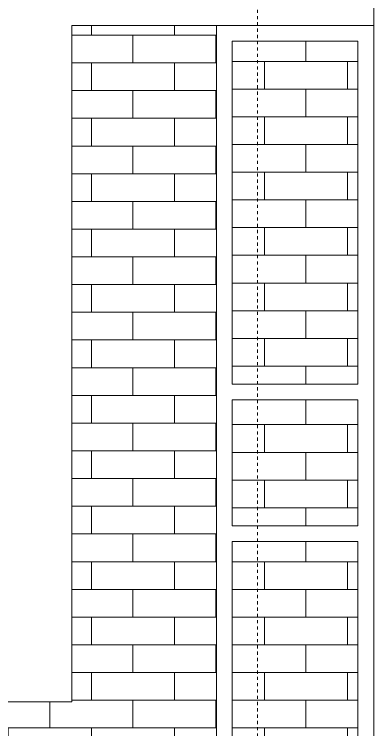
# Model space of a CAD drawing. Header units: millimetres. Extents: x 54 to 1314, y 20 to 614.
# Drawn here: x 653.88 to 665.31, y 159.74 to 182.47 of the extents above; entities that cross this region are included whole.
import ezdxf

# ---------------------------------------------------------------- set-up
doc = ezdxf.new("R2010")
doc.units = ezdxf.units.MM
doc.linetypes.add('CENTER2', pattern=[1.125, 0.75, -0.125, 0.125, -0.125])
for name, color, linetype, lineweight in [('А_КИРПИЧ ОБЛИЦ.', 250, 'Continuous', 30), ('А_ШТУКАТУРКА ФАСАД', 7, 'Continuous', 15), ('ОСИ', 40, 'CENTER2', 18)]:
    doc.layers.add(name, color=color, linetype=linetype, lineweight=lineweight)

msp = doc.modelspace()

# ---------------------------------------------------------------- hatches: boundary and pattern name
at = {"layer": 'А_КИРПИЧ ОБЛИЦ.', "lineweight": 9}
h = msp.add_hatch(dxfattribs=at)
h.set_pattern_fill('AR-BRSTD', color=41, scale=0.013, style=0)
h.set_pattern_definition([(0, (528.2093, 140.42), (0, 0.8806434), []), (90, (528.2093, 140.42), (-1.3208, 0.880643), [0.880643, -0.880643])])
h.paths.add_polyline_path([(660.309, 154.82), (660.309, 182.12), (655.709, 182.12), (655.709, 160.62), (630.109, 160.62), (630.109, 182.12), (622.309, 182.12), (622.309, 154.82)])
h = msp.add_hatch(dxfattribs=at)
h.set_pattern_fill('AR-BRSTD', color=41, scale=0.013, style=0)
h.set_pattern_definition([(0, (660.5093, 156.32), (0, 0.880643), []), (90, (660.5093, 156.32), (-1.3208, 0.880643), [0.88064, -0.88064])])
h.paths.add_polyline_path([(660.809, 170.72), (660.809, 181.62), (664.809, 181.62), (664.809, 170.72)])
h = msp.add_hatch(dxfattribs=at)
h.set_pattern_fill('AR-BRSTD', color=41, scale=0.013, style=0)
h.set_pattern_definition([(0, (660.5093, 151.82), (0, 0.880643), []), (90, (660.5093, 151.82), (-1.3208, 0.88064), [0.88064, -0.88064])])
h.paths.add_polyline_path([(660.809, 166.22), (660.809, 170.22), (664.809, 170.22), (664.809, 166.22)])
h = msp.add_hatch(dxfattribs=at)
h.set_pattern_fill('AR-BRSTD', color=41, scale=0.013, style=0)
h.set_pattern_definition([(0, (660.5093, 140.42), (0, 0.880643), []), (90, (660.5093, 140.42), (-1.3208, 0.880643), [0.88064, -0.88064])])
h.paths.add_polyline_path([(660.809, 154.82), (660.809, 165.72), (664.809, 165.72), (664.809, 154.82)])

# ---------------------------------------------------------------- linework, layer by layer
at = {"layer": 'А_ШТУКАТУРКА ФАСАД', "color": 7}
msp.add_line((655.709, 160.62), (630.109, 160.62), dxfattribs=at)
msp.add_lwpolyline([(665.309, 194.62), (665.309, 182.12), (655.709, 182.12), (655.709, 160.62)], dxfattribs=at)
for points in [[(665.309, 154.32), (660.309, 154.32), (660.309, 182.12), (665.309, 182.12)], [(660.809, 170.72), (664.809, 170.72), (664.809, 181.62), (660.809, 181.62)], [(660.809, 166.22), (664.809, 166.22), (664.809, 170.22), (660.809, 170.22)], [(664.809, 154.82), (660.809, 154.82), (660.809, 165.72), (664.809, 165.72)]]:
    msp.add_lwpolyline(points, close=True, dxfattribs=at)
at = {"layer": 'ОСИ', "ltscale": 0.01}
msp.add_line((661.609, 227.82), (661.609, 136.604), dxfattribs=at)

doc.saveas('drawing.dxf')
